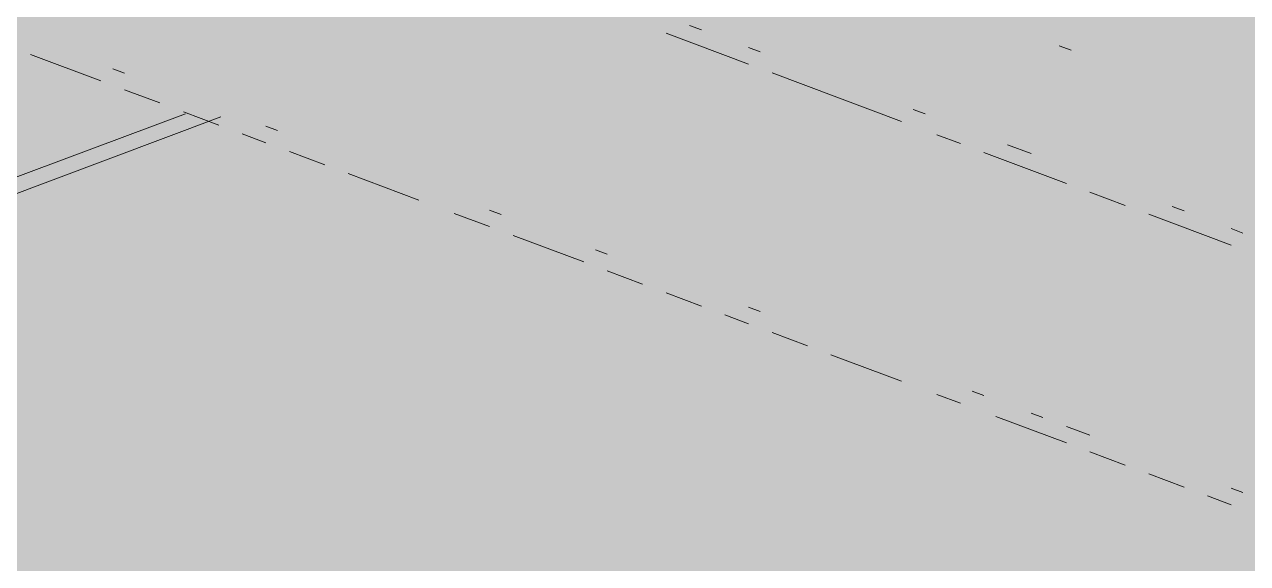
# Paper-space layout '03 3D Building and Roof' of a CAD drawing. Header units: millimetres. Extents: x 5 to 415, y 5 to 292.
# Drawn here: x 156.26 to 162.72, y 109.84 to 112.69 of the extents above; entities that cross this region are included whole.
import ezdxf

# ---------------------------------------------------------------- set-up
doc = ezdxf.new("R2010")
doc.units = ezdxf.units.MM
doc.layers.add('EXISTING', color=7, linetype='Continuous')
doc.layers.add('IMAGES', color=7, linetype='Continuous')

# ---------------------------------------------------------------- blocks, each defined once
blk = doc.blocks.new('SHEET_03')
at = {"layer": 'EXISTING', "color": 250, "lineweight": 9}
for p, q in [((159.7734, 112.6807), (159.8356, 112.6574)), ((160.0843, 112.4768), (159.6491, 112.6399)), ((156.6645, 112.3885), (156.2915, 112.5283)), ((160.0843, 112.5642), (160.1465, 112.541)), ((161.7881, 112.5503), (161.7259, 112.5736)), ((156.7267, 112.4527), (156.7889, 112.4294)), ((160.8926, 112.174), (160.2087, 112.4303)), ((156.9754, 112.2721), (156.7889, 112.342)), ((149.2481, 109.2704), (157.1103, 112.2156)), ((157.2863, 112.1556), (157.0998, 112.2255)), ((160.9548, 112.2382), (161.017, 112.2149)), ((149.4977, 109.2765), (157.2975, 112.1984)), ((157.535, 112.1499), (157.5972, 112.1266)), ((157.535, 112.0625), (157.4107, 112.109)), ((161.2035, 112.0576), (161.0792, 112.1042)), ((157.8459, 111.946), (157.6594, 112.0159)), ((161.7631, 111.848), (161.3279, 112.011)), ((161.4522, 112.0518), (161.5766, 112.0052)), ((158.3433, 111.7597), (157.9703, 111.8994)), ((162.074, 111.7315), (161.8875, 111.8014)), ((158.7164, 111.6199), (158.5299, 111.6898)), ((158.7164, 111.7073), (158.7786, 111.684)), ((162.3227, 111.7257), (162.3849, 111.7024)), ((162.6336, 111.5219), (162.1984, 111.6849)), ((159.2138, 111.4336), (158.8408, 111.5733)), ((162.6336, 111.6093), (162.6958, 111.586)), ((159.276, 111.4977), (159.3382, 111.4744)), ((159.5247, 111.3171), (159.3382, 111.387)), ((159.8356, 111.2006), (159.6491, 111.2705)), ((160.0843, 111.1949), (160.1465, 111.1716)), ((160.0843, 111.1075), (159.96, 111.1541)), ((160.3952, 110.991), (160.2087, 111.0609)), ((160.8926, 110.8047), (160.5196, 110.9444)), ((161.2035, 110.6882), (161.0792, 110.7348)), ((161.2657, 110.7523), (161.3279, 110.729)), ((161.7631, 110.4786), (161.3901, 110.6183)), ((161.5766, 110.6359), (161.6388, 110.6126)), ((161.7631, 110.566), (161.8875, 110.5194)), ((162.074, 110.3621), (161.8875, 110.432)), ((162.3849, 110.2457), (162.1984, 110.3155)), ((162.6336, 110.2399), (162.6958, 110.2166)), ((162.6336, 110.1525), (162.5093, 110.1991))]:
    blk.add_line(p, q, dxfattribs=at)
at = {"layer": 'IMAGES', "color": 7}
for points in [[(160.2703, 112.6857), (160.6131, 112.6857), (160.2703, 113.0286), (160.6131, 113.0286)], [(156.1576, 112.6857), (156.329, 112.6857), (156.1576, 112.8571), (156.329, 112.8571)], [(156.329, 112.6857), (156.5003, 112.6857), (156.329, 112.8571), (156.5003, 112.8571)], [(156.5003, 112.6857), (156.6717, 112.6857), (156.5003, 112.8571), (156.6717, 112.8571)], [(156.6717, 112.6857), (156.8431, 112.6857), (156.6717, 112.8571), (156.8431, 112.8571)], [(156.8431, 112.6857), (157.0144, 112.6857), (156.8431, 112.8571), (157.0144, 112.8571)], [(157.0144, 112.6857), (158.214, 112.6857), (157.0144, 112.8571), (158.214, 112.8571)], [(158.214, 112.6857), (158.5567, 112.6857), (158.214, 112.8571), (158.5567, 112.8571)], [(158.5567, 112.6857), (158.7281, 112.6857), (158.5567, 112.8571), (158.7281, 112.8571)], [(158.7281, 112.6857), (158.8994, 112.6857), (158.7281, 112.8571), (158.8994, 112.8571)], [(158.8994, 112.6857), (159.0708, 112.6857), (158.8994, 112.8571), (159.0708, 112.8571)], [(159.0708, 112.6857), (159.2422, 112.6857), (159.0708, 112.8571), (159.2422, 112.8571)], [(159.2422, 112.6857), (159.4135, 112.6857), (159.2422, 112.8571), (159.4135, 112.8571)], [(159.4135, 112.6857), (159.5849, 112.6857), (159.4135, 112.8571), (159.5849, 112.8571)], [(159.5849, 112.6857), (159.9276, 112.6857), (159.5849, 112.8571), (159.9276, 112.8571)], [(159.9276, 112.6857), (160.2703, 112.6857), (159.9276, 112.8571), (160.2703, 112.8571)], [(160.6131, 112.6857), (160.7844, 112.6857), (160.6131, 112.8571), (160.7844, 112.8571)], [(160.7844, 112.6857), (160.9558, 112.6857), (160.7844, 112.8571), (160.9558, 112.8571)], [(160.9558, 112.6857), (161.1272, 112.6857), (160.9558, 112.8571), (161.1272, 112.8571)], [(161.1272, 112.6857), (161.2985, 112.6857), (161.1272, 112.8571), (161.2985, 112.8571)], [(161.2985, 112.6857), (161.4699, 112.6857), (161.2985, 112.8571), (161.4699, 112.8571)], [(161.4699, 112.6857), (161.6412, 112.6857), (161.4699, 112.8571), (161.6412, 112.8571)], [(161.6412, 112.6857), (161.8126, 112.6857), (161.6412, 112.8571), (161.8126, 112.8571)], [(161.8126, 112.6857), (166.6108, 112.6857), (161.8126, 112.8571), (166.6108, 112.8571)], [(156.1576, 112.5143), (156.329, 112.5143), (156.1576, 112.6857), (156.329, 112.6857)], [(156.329, 112.5143), (156.5003, 112.5143), (156.329, 112.6857), (156.5003, 112.6857)], [(156.5003, 112.5143), (156.6717, 112.5143), (156.5003, 112.6857), (156.6717, 112.6857)], [(156.6717, 112.5143), (156.8431, 112.5143), (156.6717, 112.6857), (156.8431, 112.6857)], [(156.8431, 112.5143), (157.3572, 112.5143), (156.8431, 112.6857), (157.3572, 112.6857)], [(157.3572, 112.5143), (158.7281, 112.5143), (157.3572, 112.6857), (158.7281, 112.6857)], [(158.7281, 112.5143), (159.0708, 112.5143), (158.7281, 112.6857), (159.0708, 112.6857)], [(159.0708, 112.5143), (159.2422, 112.5143), (159.0708, 112.6857), (159.2422, 112.6857)], [(159.2422, 112.5143), (159.4135, 112.5143), (159.2422, 112.6857), (159.4135, 112.6857)], [(159.4135, 112.5143), (159.5849, 112.5143), (159.4135, 112.6857), (159.5849, 112.6857)], [(159.5849, 112.5143), (159.7562, 112.5143), (159.5849, 112.6857), (159.7562, 112.6857)], [(159.7562, 112.5143), (159.9276, 112.5143), (159.7562, 112.6857), (159.9276, 112.6857)], [(159.9276, 112.5143), (160.099, 112.5143), (159.9276, 112.6857), (160.099, 112.6857)], [(160.099, 112.5143), (160.2703, 112.5143), (160.099, 112.6857), (160.2703, 112.6857)], [(160.2703, 112.5143), (160.6131, 112.5143), (160.2703, 112.6857), (160.6131, 112.6857)], [(160.6131, 112.5143), (160.7844, 112.5143), (160.6131, 112.6857), (160.7844, 112.6857)], [(160.7844, 112.5143), (160.9558, 112.5143), (160.7844, 112.6857), (160.9558, 112.6857)], [(160.9558, 112.5143), (161.1272, 112.5143), (160.9558, 112.6857), (161.1272, 112.6857)], [(161.1272, 112.5143), (161.2985, 112.5143), (161.1272, 112.6857), (161.2985, 112.6857)], [(161.2985, 112.5143), (161.4699, 112.5143), (161.2985, 112.6857), (161.4699, 112.6857)], [(161.4699, 112.5143), (161.6412, 112.5143), (161.4699, 112.6857), (161.6412, 112.6857)], [(161.6412, 112.5143), (161.8126, 112.5143), (161.6412, 112.6857), (161.8126, 112.6857)], [(161.8126, 112.5143), (161.984, 112.5143), (161.8126, 112.6857), (161.984, 112.6857)], [(161.984, 112.5143), (162.4981, 112.5143), (161.984, 112.6857), (162.4981, 112.6857)], [(162.4981, 112.5143), (167.1249, 112.5143), (162.4981, 112.6857), (167.1249, 112.6857)], [(156.1576, 112.3429), (156.329, 112.3429), (156.1576, 112.5143), (156.329, 112.5143)], [(156.329, 112.3429), (156.5003, 112.3429), (156.329, 112.5143), (156.5003, 112.5143)], [(156.5003, 112.3429), (156.6717, 112.3429), (156.5003, 112.5143), (156.6717, 112.5143)], [(156.6717, 112.3429), (156.8431, 112.3429), (156.6717, 112.5143), (156.8431, 112.5143)], [(156.8431, 112.3429), (157.0144, 112.3429), (156.8431, 112.5143), (157.0144, 112.5143)], [(157.0144, 112.3429), (157.1858, 112.3429), (157.0144, 112.5143), (157.1858, 112.5143)], [(157.1858, 112.3429), (157.5285, 112.3429), (157.1858, 112.5143), (157.5285, 112.5143)], [(157.5285, 112.3429), (157.6999, 112.3429), (157.5285, 112.5143), (157.6999, 112.5143)], [(157.6999, 112.3429), (157.8713, 112.3429), (157.6999, 112.5143), (157.8713, 112.5143)], [(157.8713, 112.3429), (159.2422, 112.3429), (157.8713, 112.5143), (159.2422, 112.5143)], [(159.2422, 112.3429), (159.5849, 112.3429), (159.2422, 112.5143), (159.5849, 112.5143)], [(159.5849, 112.3429), (159.9276, 112.3429), (159.5849, 112.5143), (159.9276, 112.5143)], [(159.9276, 112.3429), (160.2703, 112.3429), (159.9276, 112.5143), (160.2703, 112.5143)], [(160.2703, 112.3429), (160.4417, 112.3429), (160.2703, 112.5143), (160.4417, 112.5143)], [(160.4417, 112.3429), (160.6131, 112.3429), (160.4417, 112.5143), (160.6131, 112.5143)], [(160.6131, 112.3429), (160.7844, 112.3429), (160.6131, 112.5143), (160.7844, 112.5143)], [(160.7844, 112.3429), (161.1272, 112.3429), (160.7844, 112.5143), (161.1272, 112.5143)], [(161.1272, 112.3429), (161.4699, 112.3429), (161.1272, 112.5143), (161.4699, 112.5143)], [(161.4699, 112.3429), (161.6412, 112.3429), (161.4699, 112.5143), (161.6412, 112.5143)], [(161.6412, 112), (161.8126, 112), (161.6412, 112.5143), (161.8126, 112.5143)], [(161.8126, 112.3429), (161.984, 112.3429), (161.8126, 112.5143), (161.984, 112.5143)], [(161.984, 112.3429), (162.1553, 112.3429), (161.984, 112.5143), (162.1553, 112.5143)], [(162.1553, 112.3429), (162.3267, 112.3429), (162.1553, 112.5143), (162.3267, 112.5143)], [(162.3267, 112.3429), (162.4981, 112.3429), (162.3267, 112.5143), (162.4981, 112.5143)], [(162.4981, 112.3429), (162.8408, 112.3429), (162.4981, 112.5143), (162.8408, 112.5143)], [(156.1576, 112.1714), (156.329, 112.1714), (156.1576, 112.3429), (156.329, 112.3429)], [(156.329, 112.1714), (156.8431, 112.1714), (156.329, 112.3429), (156.8431, 112.3429)], [(156.8431, 112.1714), (157.0144, 112.1714), (156.8431, 112.3429), (157.0144, 112.3429)], [(157.0144, 112.1714), (157.1858, 112.1714), (157.0144, 112.3429), (157.1858, 112.3429)], [(157.1858, 112.1714), (157.3572, 112.1714), (157.1858, 112.3429), (157.3572, 112.3429)], [(157.3572, 112.1714), (157.6999, 112.1714), (157.3572, 112.3429), (157.6999, 112.3429)], [(157.6999, 112.1714), (158.214, 112.1714), (157.6999, 112.3429), (158.214, 112.3429)], [(158.214, 112.1714), (159.5849, 112.1714), (158.214, 112.3429), (159.5849, 112.3429)], [(159.5849, 112.1714), (159.9276, 112.1714), (159.5849, 112.3429), (159.9276, 112.3429)], [(159.9276, 112.1714), (160.099, 112.1714), (159.9276, 112.3429), (160.099, 112.3429)], [(160.099, 112.1714), (160.2703, 112.1714), (160.099, 112.3429), (160.2703, 112.3429)], [(160.2703, 112.1714), (160.4417, 112.1714), (160.2703, 112.3429), (160.4417, 112.3429)], [(160.4417, 112.1714), (160.7844, 112.1714), (160.4417, 112.3429), (160.7844, 112.3429)], [(160.7844, 112.1714), (161.1272, 112.1714), (160.7844, 112.3429), (161.1272, 112.3429)], [(161.1272, 112.1714), (161.2985, 112.1714), (161.1272, 112.3429), (161.2985, 112.3429)], [(161.2985, 112.1714), (161.4699, 112.1714), (161.2985, 112.3429), (161.4699, 112.3429)], [(161.4699, 112.1714), (161.6412, 112.1714), (161.4699, 112.3429), (161.6412, 112.3429)], [(161.8126, 112), (161.984, 112), (161.8126, 112.3429), (161.984, 112.3429)], [(161.984, 112.1714), (162.1553, 112.1714), (161.984, 112.3429), (162.1553, 112.3429)], [(162.1553, 112.1714), (162.3267, 112.1714), (162.1553, 112.3429), (162.3267, 112.3429)], [(162.3267, 112.1714), (162.4981, 112.1714), (162.3267, 112.3429), (162.4981, 112.3429)], [(162.4981, 112.1714), (162.6694, 112.1714), (162.4981, 112.3429), (162.6694, 112.3429)], [(162.6694, 112.1714), (162.8408, 112.1714), (162.6694, 112.3429), (162.8408, 112.3429)], [(156.1576, 112), (156.329, 112), (156.1576, 112.1714), (156.329, 112.1714)], [(156.329, 112), (156.5003, 112), (156.329, 112.1714), (156.5003, 112.1714)], [(156.5003, 112), (156.6717, 112), (156.5003, 112.1714), (156.6717, 112.1714)], [(156.6717, 112), (156.8431, 112), (156.6717, 112.1714), (156.8431, 112.1714)], [(156.8431, 112), (157.0144, 112), (156.8431, 112.1714), (157.0144, 112.1714)], [(157.0144, 112), (157.1858, 112), (157.0144, 112.1714), (157.1858, 112.1714)], [(157.1858, 112), (157.3572, 112), (157.1858, 112.1714), (157.3572, 112.1714)], [(157.3572, 112), (157.5285, 112), (157.3572, 112.1714), (157.5285, 112.1714)], [(157.5285, 112), (157.6999, 112), (157.5285, 112.1714), (157.6999, 112.1714)], [(157.6999, 112), (157.8713, 112), (157.6999, 112.1714), (157.8713, 112.1714)], [(157.8713, 112), (158.0426, 112), (157.8713, 112.1714), (158.0426, 112.1714)], [(158.0426, 112), (158.214, 112), (158.0426, 112.1714), (158.214, 112.1714)], [(158.214, 112), (158.7281, 112), (158.214, 112.1714), (158.7281, 112.1714)], [(158.7281, 112), (159.0708, 112), (158.7281, 112.1714), (159.0708, 112.1714)], [(159.0708, 112), (159.4135, 112), (159.0708, 112.1714), (159.4135, 112.1714)], [(159.4135, 112), (160.099, 112), (159.4135, 112.1714), (160.099, 112.1714)], [(160.099, 112), (160.2703, 112), (160.099, 112.1714), (160.2703, 112.1714)], [(160.2703, 112), (160.4417, 112), (160.2703, 112.1714), (160.4417, 112.1714)], [(160.4417, 112), (160.6131, 112), (160.4417, 112.1714), (160.6131, 112.1714)], [(160.6131, 112), (160.7844, 112), (160.6131, 112.1714), (160.7844, 112.1714)], [(160.7844, 112), (160.9558, 112), (160.7844, 112.1714), (160.9558, 112.1714)], [(160.9558, 112), (161.2985, 112), (160.9558, 112.1714), (161.2985, 112.1714)], [(161.2985, 112), (161.6412, 112), (161.2985, 112.1714), (161.6412, 112.1714)], [(161.984, 112), (162.3267, 112), (161.984, 112.1714), (162.3267, 112.1714)], [(162.3267, 112), (162.6694, 112), (162.3267, 112.1714), (162.6694, 112.1714)], [(162.6694, 112), (162.8408, 112), (162.6694, 112.1714), (162.8408, 112.1714)], [(156.1576, 111.8286), (156.329, 111.8286), (156.1576, 112), (156.329, 112)], [(156.329, 111.8286), (156.5003, 111.8286), (156.329, 112), (156.5003, 112)], [(156.5003, 111.8286), (156.6717, 111.8286), (156.5003, 112), (156.6717, 112)], [(156.6717, 111.8286), (156.8431, 111.8286), (156.6717, 112), (156.8431, 112)], [(156.8431, 111.8286), (157.0144, 111.8286), (156.8431, 112), (157.0144, 112)], [(157.0144, 111.8286), (157.1858, 111.8286), (157.0144, 112), (157.1858, 112)], [(157.1858, 111.8286), (157.3572, 111.8286), (157.1858, 112), (157.3572, 112)], [(157.3572, 111.8286), (157.5285, 111.8286), (157.3572, 112), (157.5285, 112)], [(157.5285, 111.8286), (157.6999, 111.8286), (157.5285, 112), (157.6999, 112)], [(157.6999, 111.8286), (157.8713, 111.8286), (157.6999, 112), (157.8713, 112)], [(157.8713, 111.8286), (158.0426, 111.8286), (157.8713, 112), (158.0426, 112)], [(158.0426, 111.8286), (158.214, 111.8286), (158.0426, 112), (158.214, 112)], [(158.214, 111.8286), (158.3853, 111.8286), (158.214, 112), (158.3853, 112)], [(158.3853, 111.8286), (158.5567, 111.8286), (158.3853, 112), (158.5567, 112)], [(158.5567, 111.8286), (158.7281, 111.8286), (158.5567, 112), (158.7281, 112)], [(158.7281, 111.8286), (159.0708, 111.8286), (158.7281, 112), (159.0708, 112)], [(159.0708, 111.8286), (159.4135, 111.8286), (159.0708, 112), (159.4135, 112)], [(159.4135, 111.6571), (159.5849, 111.6571), (159.4135, 112), (159.5849, 112)], [(159.5849, 111.8286), (160.4417, 111.8286), (159.5849, 112), (160.4417, 112)], [(160.4417, 111.8286), (160.7844, 111.8286), (160.4417, 112), (160.7844, 112)], [(160.7844, 111.8286), (160.9558, 111.8286), (160.7844, 112), (160.9558, 112)], [(160.9558, 111.6571), (161.1272, 111.6571), (160.9558, 112), (161.1272, 112)], [(161.1272, 111.8286), (161.2985, 111.8286), (161.1272, 112), (161.2985, 112)], [(161.2985, 111.8286), (161.4699, 111.8286), (161.2985, 112), (161.4699, 112)], [(161.4699, 111.8286), (161.6412, 111.8286), (161.4699, 112), (161.6412, 112)], [(161.6412, 111.8286), (161.8126, 111.8286), (161.6412, 112), (161.8126, 112)], [(161.8126, 111.8286), (161.984, 111.8286), (161.8126, 112), (161.984, 112)], [(161.984, 111.8286), (162.4981, 111.8286), (161.984, 112), (162.4981, 112)], [(162.4981, 111.8286), (162.8408, 111.8286), (162.4981, 112), (162.8408, 112)], [(156.1576, 111.6571), (156.329, 111.6571), (156.1576, 111.8286), (156.329, 111.8286)], [(156.329, 111.6571), (156.5003, 111.6571), (156.329, 111.8286), (156.5003, 111.8286)], [(156.5003, 111.6571), (156.6717, 111.6571), (156.5003, 111.8286), (156.6717, 111.8286)], [(156.6717, 111.6571), (156.8431, 111.6571), (156.6717, 111.8286), (156.8431, 111.8286)], [(156.8431, 111.6571), (157.5285, 111.6571), (156.8431, 111.8286), (157.5285, 111.8286)], [(157.5285, 111.6571), (157.6999, 111.6571), (157.5285, 111.8286), (157.6999, 111.8286)], [(157.6999, 111.6571), (157.8713, 111.6571), (157.6999, 111.8286), (157.8713, 111.8286)], [(157.8713, 111.6571), (158.0426, 111.6571), (157.8713, 111.8286), (158.0426, 111.8286)], [(158.0426, 111.6571), (158.214, 111.6571), (158.0426, 111.8286), (158.214, 111.8286)], [(158.214, 111.6571), (158.3853, 111.6571), (158.214, 111.8286), (158.3853, 111.8286)], [(158.3853, 111.6571), (158.7281, 111.6571), (158.3853, 111.8286), (158.7281, 111.8286)], [(158.7281, 111.6571), (158.8994, 111.6571), (158.7281, 111.8286), (158.8994, 111.8286)], [(158.8994, 111.6571), (159.0708, 111.6571), (158.8994, 111.8286), (159.0708, 111.8286)], [(159.0708, 111.6571), (159.4135, 111.6571), (159.0708, 111.8286), (159.4135, 111.8286)], [(159.5849, 111.6571), (160.9558, 111.6571), (159.5849, 111.8286), (160.9558, 111.8286)], [(161.1272, 111.6571), (161.4699, 111.6571), (161.1272, 111.8286), (161.4699, 111.8286)], [(161.4699, 111.6571), (161.6412, 111.6571), (161.4699, 111.8286), (161.6412, 111.8286)], [(161.6412, 111.6571), (161.8126, 111.6571), (161.6412, 111.8286), (161.8126, 111.8286)], [(161.8126, 111.6571), (161.984, 111.6571), (161.8126, 111.8286), (161.984, 111.8286)], [(161.984, 111.6571), (162.1553, 111.6571), (161.984, 111.8286), (162.1553, 111.8286)], [(162.1553, 111.4857), (162.4981, 111.4857), (162.1553, 111.8286), (162.4981, 111.8286)], [(162.4981, 111.6571), (162.6694, 111.6571), (162.4981, 111.8286), (162.6694, 111.8286)], [(162.6694, 111.6571), (162.8408, 111.6571), (162.6694, 111.8286), (162.8408, 111.8286)], [(156.1576, 111.4857), (156.329, 111.4857), (156.1576, 111.6571), (156.329, 111.6571)], [(156.329, 111.4857), (156.5003, 111.4857), (156.329, 111.6571), (156.5003, 111.6571)], [(156.5003, 111.4857), (157.8713, 111.4857), (156.5003, 111.6571), (157.8713, 111.6571)], [(157.8713, 111.4857), (158.214, 111.4857), (157.8713, 111.6571), (158.214, 111.6571)], [(158.214, 111.4857), (158.3853, 111.4857), (158.214, 111.6571), (158.3853, 111.6571)], [(158.3853, 111.4857), (158.5567, 111.4857), (158.3853, 111.6571), (158.5567, 111.6571)], [(158.5567, 111.4857), (158.7281, 111.4857), (158.5567, 111.6571), (158.7281, 111.6571)], [(158.7281, 111.4857), (158.8994, 111.4857), (158.7281, 111.6571), (158.8994, 111.6571)], [(158.8994, 111.4857), (159.0708, 111.4857), (158.8994, 111.6571), (159.0708, 111.6571)], [(159.0708, 111.4857), (159.2422, 111.4857), (159.0708, 111.6571), (159.2422, 111.6571)], [(159.2422, 111.4857), (159.4135, 111.4857), (159.2422, 111.6571), (159.4135, 111.6571)], [(159.4135, 111.4857), (159.5849, 111.4857), (159.4135, 111.6571), (159.5849, 111.6571)], [(159.5849, 111.4857), (159.9276, 111.4857), (159.5849, 111.6571), (159.9276, 111.6571)], [(159.9276, 111.4857), (160.099, 111.4857), (159.9276, 111.6571), (160.099, 111.6571)], [(160.099, 111.4857), (161.6412, 111.4857), (160.099, 111.6571), (161.6412, 111.6571)], [(161.6412, 111.4857), (161.8126, 111.4857), (161.6412, 111.6571), (161.8126, 111.6571)], [(161.8126, 111.4857), (161.984, 111.4857), (161.8126, 111.6571), (161.984, 111.6571)], [(161.984, 111.4857), (162.1553, 111.4857), (161.984, 111.6571), (162.1553, 111.6571)], [(162.4981, 111.4857), (162.6694, 111.4857), (162.4981, 111.6571), (162.6694, 111.6571)], [(162.6694, 111.3143), (162.8408, 111.3143), (162.6694, 111.6571), (162.8408, 111.6571)], [(155.9863, 111.3143), (158.5567, 111.3143), (155.9863, 111.4857), (158.5567, 111.4857)], [(158.5567, 111.3143), (158.7281, 111.3143), (158.5567, 111.4857), (158.7281, 111.4857)], [(158.7281, 111.3143), (158.8994, 111.3143), (158.7281, 111.4857), (158.8994, 111.4857)], [(158.8994, 111.3143), (159.0708, 111.3143), (158.8994, 111.4857), (159.0708, 111.4857)], [(159.0708, 111.3143), (159.2422, 111.3143), (159.0708, 111.4857), (159.2422, 111.4857)], [(159.2422, 111.3143), (159.4135, 111.3143), (159.2422, 111.4857), (159.4135, 111.4857)], [(159.4135, 111.3143), (159.5849, 111.3143), (159.4135, 111.4857), (159.5849, 111.4857)], [(159.5849, 111.3143), (159.7562, 111.3143), (159.5849, 111.4857), (159.7562, 111.4857)], [(159.7562, 111.3143), (159.9276, 111.3143), (159.7562, 111.4857), (159.9276, 111.4857)], [(159.9276, 111.3143), (160.2703, 111.3143), (159.9276, 111.4857), (160.2703, 111.4857)], [(160.2703, 111.3143), (160.4417, 111.3143), (160.2703, 111.4857), (160.4417, 111.4857)], [(160.4417, 111.3143), (160.6131, 111.3143), (160.4417, 111.4857), (160.6131, 111.4857)], [(160.6131, 111.3143), (161.8126, 111.3143), (160.6131, 111.4857), (161.8126, 111.4857)], [(161.8126, 111.3143), (162.1553, 111.3143), (161.8126, 111.4857), (162.1553, 111.4857)], [(162.1553, 111.3143), (162.3267, 111.3143), (162.1553, 111.4857), (162.3267, 111.4857)], [(162.3267, 111.1429), (162.4981, 111.1429), (162.3267, 111.4857), (162.4981, 111.4857)], [(162.4981, 111.3143), (162.6694, 111.3143), (162.4981, 111.4857), (162.6694, 111.4857)], [(155.8149, 111.1429), (158.8994, 111.1429), (155.8149, 111.3143), (158.8994, 111.3143)], [(158.8994, 111.1429), (159.0708, 111.1429), (158.8994, 111.3143), (159.0708, 111.3143)], [(159.0708, 111.1429), (159.2422, 111.1429), (159.0708, 111.3143), (159.2422, 111.3143)], [(159.2422, 111.1429), (159.4135, 111.1429), (159.2422, 111.3143), (159.4135, 111.3143)], [(159.4135, 111.1429), (159.7562, 111.1429), (159.4135, 111.3143), (159.7562, 111.3143)], [(159.7562, 111.1429), (159.9276, 111.1429), (159.7562, 111.3143), (159.9276, 111.3143)], [(159.9276, 111.1429), (160.2703, 111.1429), (159.9276, 111.3143), (160.2703, 111.3143)], [(160.2703, 111.1429), (160.7844, 111.1429), (160.2703, 111.3143), (160.7844, 111.3143)], [(160.7844, 111.1429), (160.9558, 111.1429), (160.7844, 111.3143), (160.9558, 111.3143)], [(160.9558, 111.1429), (162.3267, 111.1429), (160.9558, 111.3143), (162.3267, 111.3143)], [(162.4981, 111.1429), (162.8408, 111.1429), (162.4981, 111.3143), (162.8408, 111.3143)], [(155.3008, 110.9714), (159.4135, 110.9714), (155.3008, 111.1429), (159.4135, 111.1429)], [(159.4135, 110.9714), (159.5849, 110.9714), (159.4135, 111.1429), (159.5849, 111.1429)], [(159.5849, 110.9714), (159.7562, 110.9714), (159.5849, 111.1429), (159.7562, 111.1429)], [(159.7562, 110.9714), (159.9276, 110.9714), (159.7562, 111.1429), (159.9276, 111.1429)], [(159.9276, 110.9714), (160.099, 110.9714), (159.9276, 111.1429), (160.099, 111.1429)], [(160.099, 110.9714), (160.2703, 110.9714), (160.099, 111.1429), (160.2703, 111.1429)], [(160.2703, 110.9714), (160.4417, 110.9714), (160.2703, 111.1429), (160.4417, 111.1429)], [(160.4417, 110.9714), (160.6131, 110.9714), (160.4417, 111.1429), (160.6131, 111.1429)], [(160.6131, 110.9714), (160.7844, 110.9714), (160.6131, 111.1429), (160.7844, 111.1429)], [(160.7844, 110.9714), (160.9558, 110.9714), (160.7844, 111.1429), (160.9558, 111.1429)], [(160.9558, 110.9714), (161.2985, 110.9714), (160.9558, 111.1429), (161.2985, 111.1429)], [(161.2985, 110.9714), (161.6412, 110.9714), (161.2985, 111.1429), (161.6412, 111.1429)], [(161.6412, 110.9714), (161.984, 110.9714), (161.6412, 111.1429), (161.984, 111.1429)], [(161.984, 110.9714), (162.8408, 110.9714), (161.984, 111.1429), (162.8408, 111.1429)], [(154.6154, 110.8), (159.9276, 110.8), (154.6154, 110.9714), (159.9276, 110.9714)], [(159.9276, 110.8), (160.099, 110.8), (159.9276, 110.9714), (160.099, 110.9714)], [(160.099, 110.8), (160.2703, 110.8), (160.099, 110.9714), (160.2703, 110.9714)], [(160.2703, 110.8), (160.4417, 110.8), (160.2703, 110.9714), (160.4417, 110.9714)], [(160.4417, 110.8), (160.7844, 110.8), (160.4417, 110.9714), (160.7844, 110.9714)], [(160.7844, 110.8), (160.9558, 110.8), (160.7844, 110.9714), (160.9558, 110.9714)], [(160.9558, 110.8), (161.4699, 110.8), (160.9558, 110.9714), (161.4699, 110.9714)], [(161.4699, 110.8), (161.6412, 110.8), (161.4699, 110.9714), (161.6412, 110.9714)], [(161.6412, 110.8), (161.8126, 110.8), (161.6412, 110.9714), (161.8126, 110.9714)], [(161.8126, 110.8), (161.984, 110.8), (161.8126, 110.9714), (161.984, 110.9714)], [(161.984, 110.8), (162.1553, 110.8), (161.984, 110.9714), (162.1553, 110.9714)], [(162.1553, 110.8), (163.3549, 110.8), (162.1553, 110.9714), (163.3549, 110.9714)], [(154.2726, 110.6286), (160.2703, 110.6286), (154.2726, 110.8), (160.2703, 110.8)], [(160.2703, 110.6286), (160.4417, 110.6286), (160.2703, 110.8), (160.4417, 110.8)], [(160.4417, 110.6286), (160.6131, 110.6286), (160.4417, 110.8), (160.6131, 110.8)], [(160.6131, 110.6286), (160.7844, 110.6286), (160.6131, 110.8), (160.7844, 110.8)], [(160.7844, 110.6286), (160.9558, 110.6286), (160.7844, 110.8), (160.9558, 110.8)], [(160.9558, 110.6286), (161.1272, 110.6286), (160.9558, 110.8), (161.1272, 110.8)], [(161.1272, 110.6286), (161.4699, 110.6286), (161.1272, 110.8), (161.4699, 110.8)], [(161.4699, 110.6286), (161.6412, 110.6286), (161.4699, 110.8), (161.6412, 110.8)], [(161.6412, 110.6286), (161.984, 110.6286), (161.6412, 110.8), (161.984, 110.8)], [(161.984, 110.6286), (162.3267, 110.6286), (161.984, 110.8), (162.3267, 110.8)], [(162.3267, 110.6286), (163.869, 110.6286), (162.3267, 110.8), (163.869, 110.8)], [(153.7585, 110.4571), (160.7844, 110.4571), (153.7585, 110.6286), (160.7844, 110.6286)], [(160.7844, 110.4571), (161.2985, 110.4571), (160.7844, 110.6286), (161.2985, 110.6286)], [(161.2985, 110.4571), (161.4699, 110.4571), (161.2985, 110.6286), (161.4699, 110.6286)], [(161.4699, 110.4571), (161.6412, 110.4571), (161.4699, 110.6286), (161.6412, 110.6286)], [(161.6412, 110.4571), (161.984, 110.4571), (161.6412, 110.6286), (161.984, 110.6286)], [(161.984, 110.4571), (162.1553, 110.4571), (161.984, 110.6286), (162.1553, 110.6286)], [(162.1553, 110.4571), (162.3267, 110.4571), (162.1553, 110.6286), (162.3267, 110.6286)], [(162.3267, 110.4571), (162.6694, 110.4571), (162.3267, 110.6286), (162.6694, 110.6286)], [(162.6694, 110.4571), (162.8408, 110.4571), (162.6694, 110.6286), (162.8408, 110.6286)], [(153.4158, 110.2857), (161.1272, 110.2857), (153.4158, 110.4571), (161.1272, 110.4571)], [(161.1272, 110.2857), (161.2985, 110.2857), (161.1272, 110.4571), (161.2985, 110.4571)], [(161.2985, 110.2857), (161.4699, 110.2857), (161.2985, 110.4571), (161.4699, 110.4571)], [(161.4699, 110.2857), (161.6412, 110.2857), (161.4699, 110.4571), (161.6412, 110.4571)], [(161.6412, 110.2857), (161.8126, 110.2857), (161.6412, 110.4571), (161.8126, 110.4571)], [(161.8126, 110.2857), (161.984, 110.2857), (161.8126, 110.4571), (161.984, 110.4571)], [(161.984, 110.2857), (162.1553, 110.2857), (161.984, 110.4571), (162.1553, 110.4571)], [(162.1553, 110.2857), (162.3267, 110.2857), (162.1553, 110.4571), (162.3267, 110.4571)], [(162.3267, 110.2857), (162.4981, 110.2857), (162.3267, 110.4571), (162.4981, 110.4571)], [(162.4981, 110.2857), (162.6694, 110.2857), (162.4981, 110.4571), (162.6694, 110.4571)], [(162.6694, 110.2857), (162.8408, 110.2857), (162.6694, 110.4571), (162.8408, 110.4571)], [(153.4158, 110.1143), (161.6412, 110.1143), (153.4158, 110.2857), (161.6412, 110.2857)], [(161.6412, 110.1143), (161.8126, 110.1143), (161.6412, 110.2857), (161.8126, 110.2857)], [(161.8126, 110.1143), (161.984, 110.1143), (161.8126, 110.2857), (161.984, 110.2857)], [(161.984, 110.1143), (162.1553, 110.1143), (161.984, 110.2857), (162.1553, 110.2857)], [(162.1553, 110.1143), (162.3267, 110.1143), (162.1553, 110.2857), (162.3267, 110.2857)], [(162.3267, 110.1143), (162.6694, 110.1143), (162.3267, 110.2857), (162.6694, 110.2857)], [(162.6694, 110.1143), (162.8408, 110.1143), (162.6694, 110.2857), (162.8408, 110.2857)], [(153.4158, 109.9429), (162.1553, 109.9429), (153.4158, 110.1143), (162.1553, 110.1143)], [(162.1553, 109.9429), (162.3267, 109.9429), (162.1553, 110.1143), (162.3267, 110.1143)], [(162.3267, 109.9429), (162.4981, 109.9429), (162.3267, 110.1143), (162.4981, 110.1143)], [(162.4981, 109.9429), (162.6694, 109.9429), (162.4981, 110.1143), (162.6694, 110.1143)], [(162.6694, 109.9429), (163.0121, 109.9429), (162.6694, 110.1143), (163.0121, 110.1143)], [(153.4158, 109.7714), (162.4981, 109.7714), (153.4158, 109.9429), (162.4981, 109.9429)], [(162.4981, 109.7714), (162.6694, 109.7714), (162.4981, 109.9429), (162.6694, 109.9429)], [(162.6694, 109.7714), (163.0121, 109.7714), (162.6694, 109.9429), (163.0121, 109.9429)]]:
    blk.add_solid(points, dxfattribs=at)

psp = doc.layouts.new('03 3D Building and Roof')

# ---------------------------------------------------------------- block references
psp.add_blockref('SHEET_03', (0, 0))

doc.saveas('drawing.dxf')
